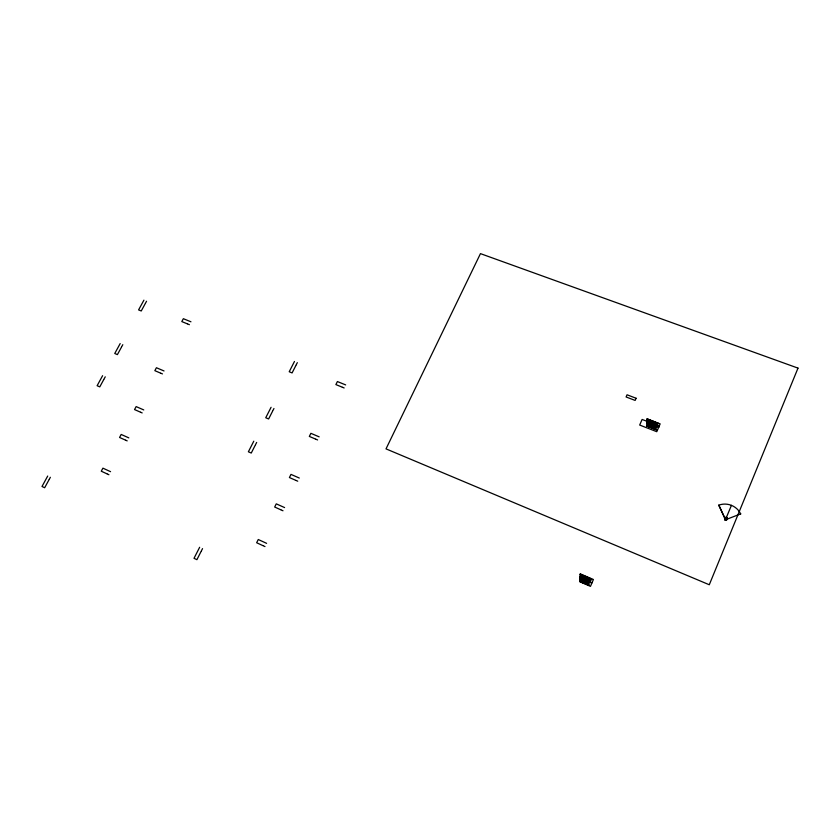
<?xml version="1.0" encoding="UTF-8"?>
<svg xmlns="http://www.w3.org/2000/svg" width="840" height="840" viewBox="0 0 840 840"><rect width="100%" height="100%" fill="white"/><g stroke="black" fill="none" stroke-linecap="round" stroke-linejoin="round"><path stroke-width="1.26" d="M646.874 426.248L647.147 418.856L660.156 423.875L656.775 431.697L639.681 425.05L642.117 419.444L659.211 426.058M725.655 519.204L724.668 518.217L725.907 518.606L725.298 520.013L724.637 519.74L725.235 518.332L724.637 519.74M726.841 519.089L727.293 518.081L725.014 517.409L725.099 518.385M727.293 518.081L726.59 519.719L724.92 518.805M725.718 518.28L726.096 517.388L726.884 517.713L726.516 518.606L725.718 518.28L726.516 518.606M725.298 520.013L731.441 505.344M726.17 520.359L726.779 518.952L726.17 520.359L725.508 520.086L726.106 518.679L727.272 519.267L725.886 519.183M580.702 581.353L581.553 579.39M582.236 577.815L583.086 575.862M648.48 426.143L649.278 424.294M649.929 422.804L650.727 420.966M581.458 581.679L582.309 579.716M582.992 578.141L583.842 576.188M649.215 426.426L650.024 424.589M650.664 423.098L651.462 421.25M582.204 582.005L583.054 580.041M583.748 578.466L584.587 576.513M649.961 426.709L650.759 424.872M651.409 423.381L652.207 421.544M582.96 582.33L583.811 580.367M584.493 578.781L585.344 576.828M650.706 427.004L651.504 425.156M652.145 423.665L652.942 421.827M583.716 582.655L584.556 580.692M585.249 579.106L586.089 577.154M651.441 427.287L652.25 425.45M652.89 423.959L653.688 422.111M584.462 582.981L585.312 581.018M585.995 579.432L586.845 577.479M652.187 427.581L652.985 425.733M653.635 424.242L654.433 422.405M585.218 583.307L586.068 581.343M586.75 579.758L587.601 577.804M654.413 428.442L655.221 426.594M655.861 425.103L656.659 423.266M656.208 425.67L655.883 426.426M587.475 584.283L588.325 582.32M589.008 580.734L589.859 578.781M656.943 426.993L646.989 422.982M590.142 582.645L579.999 578.256M591.675 579.096L580.209 574.161M647.052 421.459L647.766 419.822M580.083 576.629L580.839 574.885M647.703 421.943L648.501 420.105M579.957 578.96L588.945 582.299M580.734 577.164L581.585 575.211M647 425.565L647.798 423.728M648.449 422.237L649.247 420.399M579.957 581.028L580.808 579.075M581.49 577.49L582.341 575.537M647.735 425.849L648.533 424.011M649.183 422.52L649.981 420.683M724.49 518.627L725.014 517.409M724.836 519.005L725.529 517.367M725.928 518.217L726.6 518.007M725.508 520.086L726.106 518.679M727.104 519.677L727.639 518.458M201.065 551.502L196.907 559.671L194.009 558.306L199.647 547.271M201.338 550.977L202.535 548.625M255.245 445.2L251.255 453.044L248.378 451.784L253.785 441.189M255.507 444.696L256.662 442.439M272.559 411.233L268.622 418.971L265.745 417.743L271.079 407.295M272.811 410.739L273.956 408.503M295.964 365.327L292.089 372.929L289.223 371.742L294.462 361.483M296.205 364.844L297.329 362.649M47.712 476.038L42 486.476L44.657 487.736L48.877 480.007M102.606 375.69L97.114 385.718L99.771 386.873L103.824 379.449M120.173 343.581L114.755 353.483L117.401 354.606L121.401 347.288M143.913 300.163L138.59 309.897L141.236 310.979L145.162 303.786M49.151 479.514L50.368 477.288M104.087 378.977L105.252 376.834M121.653 346.815L122.808 344.694M145.415 303.324L146.559 301.245M657.269 423.234L647.125 419.58M655.82 426.562L646.978 423.402M590.478 578.76L580.188 574.613M740.744 513.86L725.508 519.76L718.767 505.187A16.737 15.624 19.2 0 1 740.691 513.965M589.355 581.343L589.008 582.151M647.147 418.929L657.332 423.087M647.136 419.16L658.445 423.528L647.136 419.318M647.819 420.924L657.888 424.809M647.042 421.691L656.271 425.534M647.031 421.953L657.384 425.964L647.031 422.111M647.021 422.342L655.914 425.786M655.883 425.849L658.812 426.983M647 422.762L658.718 427.214M647.682 424.757L656.439 428.148M646.895 425.523L654.832 428.862M646.884 425.786L655.946 429.303L646.884 425.943M646.874 426.174L657.363 430.322M725.183 518.175L726.947 518.91M190.953 321.794L183.351 318.696L181.808 321.573L187.415 323.873M345.66 384.909L337.407 381.549L335.885 384.584L341.985 387.072M187.782 324.019L189.409 324.681M342.374 387.24L344.148 387.954M164.031 370.965L156.418 367.731L154.844 370.671L160.461 373.065M319.158 436.842L310.884 433.325L309.33 436.422L315.452 439.026M160.828 373.212L162.456 373.905M315.84 439.194L317.615 439.95M580.881 576.062L591.077 580.472M580.073 576.87L589.418 581.207M580.051 577.154L590.551 581.69L580.041 577.322M580.03 577.574L591.99 582.824L593.418 579.516L580.23 573.836L579.81 581.763L590.457 586.373L591.885 583.065L580.01 578.014M580.661 580.167L589.544 584.01M579.852 580.986L587.885 584.745M579.841 581.259L589.019 585.239L579.831 581.438M143.766 409.931L136.143 406.592L134.536 409.574L140.175 412.041M299.292 478.034L290.987 474.39L289.411 477.54L295.554 480.239M140.532 412.209L142.17 412.923M295.943 480.406L297.728 481.194M128.814 437.871L121.18 434.448L119.564 437.462L125.202 439.992M284.592 507.57L276.266 503.853L274.68 507.034L280.822 509.796M125.57 440.149L127.197 440.885M281.211 509.964L282.996 510.773M110.565 471.671L102.911 468.163L101.273 471.209L106.922 473.812M266.606 543.344L258.269 539.511L256.651 542.745L262.805 545.58M107.289 473.981L108.927 474.737M263.204 545.759L264.988 546.577M718.809 505.082L725.55 519.656M798 368.12L709.286 584.755L386.012 448.875L480.459 253.628L798 368.12M636.09 398.255L635.135 400.428L626.094 396.963L627.05 394.79L636.09 398.255"/></g></svg>
